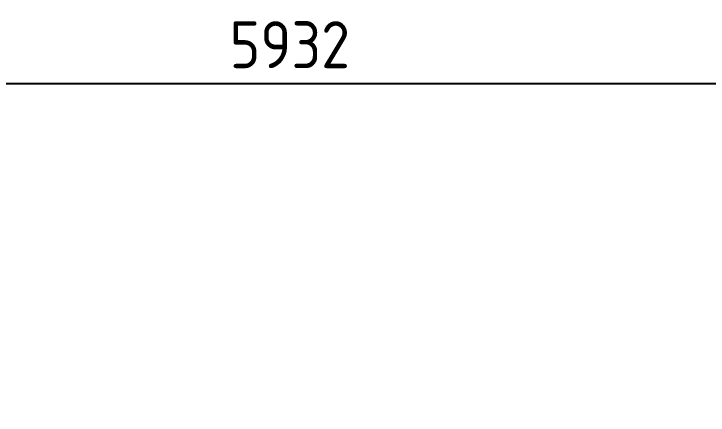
# Model space of a CAD drawing. Header units: millimetres. Extents: x 0 to 11890, y 0 to 8410.
# Drawn here: x 4799 to 5685, y 7196 to 7709 of the extents above; entities that cross this region are included whole.
import ezdxf

# ---------------------------------------------------------------- set-up
doc = ezdxf.new("R2010")
doc.units = ezdxf.units.MM
doc.header["$LTSCALE"] = 10
doc.layers.add('치수(ISO)', color=2, linetype='Continuous', lineweight=25)
doc.styles.add('치수 텍스트_PSTEK_POSCO', font='isocp.shx')
doc.dimstyles.new('치수_PSTEK_POSCO', dxfattribs={"dimscale": 10, "dimtxt": 3, "dimasz": 2, "dimexe": 2, "dimexo": 2.5, "dimgap": 1, "dimtad": 1, "dimrnd": 1e-08, "dimdsep": 46, "dimtxsty": '치수 텍스트_PSTEK_POSCO', "dimcen": 0.09, "dimdle": 10, "dimclrd": 7, "dimclre": 7, "dimclrt": 2, "dimadec": 1, "dimazin": 2, "dimtfac": 1, "dimtmove": 0, "dimatfit": 3, "dimfxl": 0, "dimtolj": 1, "dimlwd": -1, "dimlwe": -1, "dimarcsym": 0})

# ---------------------------------------------------------------- blocks, each defined once
blk = doc.blocks.new('*D33')
at = {"layer": 'Defpoints', "color": 0}
for p in [(2184.83, 7619.6), (8116.83, 6944.6), (2184.83, 6219.6)]:
    blk.add_point(p, dxfattribs=at)
at = {"layer": '치수(ISO)', "color": 7}
for p, q in [((2184.83, 6269.6), (2184.83, 7659.6)), ((8116.83, 6994.6), (8116.83, 7659.6)), ((8076.83, 7619.6), (2224.83, 7619.6))]:
    blk.add_line(p, q, dxfattribs=at)
for points in [[(2224.83, 7626.26), (2224.83, 7612.93), (2184.83, 7619.6)], [(8076.83, 7626.26), (8076.83, 7612.93), (8116.83, 7619.6)]]:
    blk.add_solid(points, dxfattribs=at)
at = {"layer": '치수(ISO)', "color": 2, "insert": (5073.92, 7669.62), "char_height": 60, "attachment_point": 4, "style": '치수 텍스트_PSTEK_POSCO'}
blk.add_mtext('\\A1;5932', dxfattribs=at)

msp = doc.modelspace()

# ---------------------------------------------------------------- dimensions: what is measured, and where the dimension line sits
at = {"layer": '치수(ISO)', "color": 7}
dim = msp.add_linear_dim(base=(2184.826, 7619.597), p1=(8116.826, 6944.597), p2=(2184.826, 6219.597), angle=180, dimstyle='치수_PSTEK_POSCO', override={"dimscale": 20, "dimtofl": 0, "dimatfit": 1}, dxfattribs=at)
dim.commit()
dim.dimension.update_dxf_attribs({"geometry": '*D33', "text_midpoint": (5150.826, 7619.597), "dimtype": 160})

doc.saveas('drawing.dxf')
